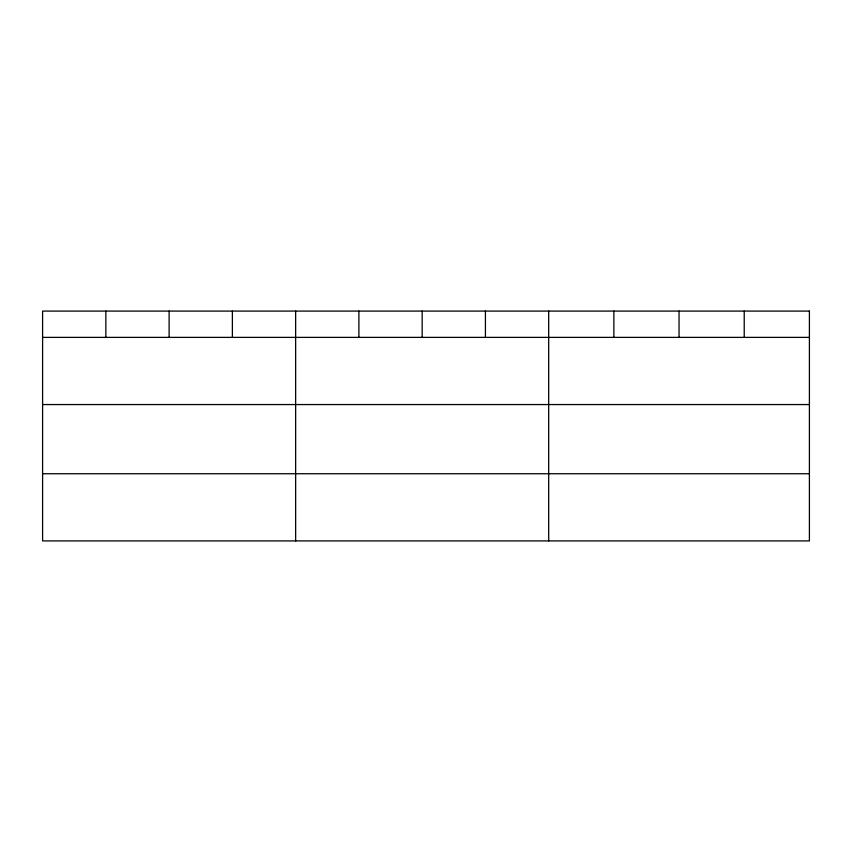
<?xml version="1.0" encoding="UTF-8"?>
<svg xmlns="http://www.w3.org/2000/svg" width="852" height="852" viewBox="0 0 852 852"><rect width="100%" height="100%" fill="white"/><g stroke="black" fill="none" stroke-linecap="round" stroke-linejoin="round"><path stroke-width="1.28" d="M42.6 337.381L809.4 337.381M42.6 404.551L809.4 404.551M42.6 473.744L809.4 473.744M744.222 311.087L744.222 337.381M679.044 311.087L679.044 337.381M613.866 311.087L613.866 337.381M548.688 311.087L548.688 540.913M485.427 311.087L485.427 337.381M422.166 311.087L422.166 337.381M358.905 311.087L358.905 337.381M295.644 311.087L295.644 540.913M232.383 311.087L232.383 337.381M169.122 311.087L169.122 337.381M105.861 311.087L105.861 337.381M809.4 311.087L42.6 311.087L42.6 540.913L809.4 540.913L809.4 311.087"/></g></svg>
